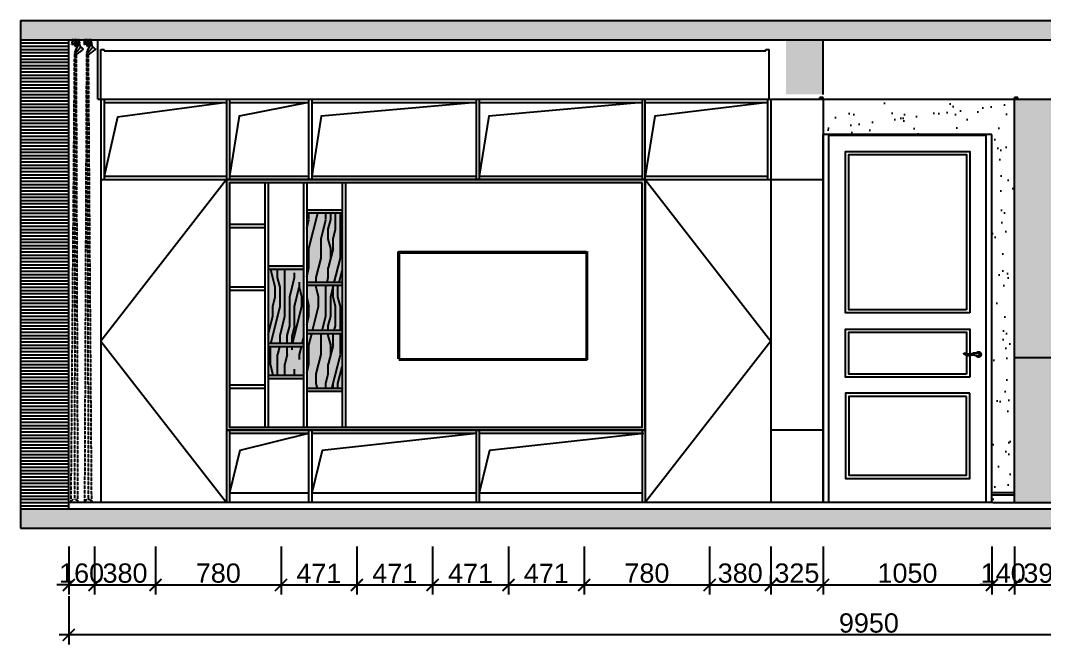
# Model space of a CAD drawing. Header units: millimetres. Extents: x 84840 to 206424, y -288515 to -124389.
# Drawn here: x 115807 to 122174, y -164344 to -160460 of the extents above; entities that cross this region are included whole.
import ezdxf

# ---------------------------------------------------------------- set-up
doc = ezdxf.new("R2010")
doc.units = ezdxf.units.MM
doc.header["$PDMODE"] = 3
doc.linetypes.add('DASH', pattern=[0.35, 0.25, -0.1])
doc.linetypes.add('DASHED2', pattern=[0.375, 0.25, -0.125])
for name, color, linetype in [('8', 8, 'Continuous'), ('C-造型线1(造型分割)', 4, 'Continuous'), ('EL-FURN', 1, 'Continuous'), ('HAT【填充】', 250, 'Continuous')]:
    doc.layers.add(name, color=color, linetype=linetype)
doc.styles.add('Arial', font='arial.ttf')
doc.dimstyles.new('1比60', dxfattribs={"dimscale": 60, "dimtxt": 2, "dimasz": 1.25, "dimexe": 1, "dimexo": 1, "dimgap": 0.2, "dimtad": 1, "dimdec": 0, "dimrnd": 0.005, "dimzin": 0, "dimdsep": 46, "dimtxsty": 'Arial', "dimblk": 'ARCHTICK', "dimcen": 0.125, "dimdle": 1, "dimclrd": 44, "dimclre": 44, "dimclrt": 50, "dimadec": 0, "dimazin": 0, "dimtfac": 1, "dimtdec": 0, "dimtix": 1, "dimtmove": 2, "dimatfit": 3, "dimldrblk": 'DOT', "dimfxl": 4, "dimfxlon": 1, "dimtvp": 1, "dimtolj": 1, "dimtzin": 0, "dimarcsym": 0})
pattern_1 = [(90, (0, 0), (-600, 4e-14), [120, -180, 60, -240]), (90, (-15, 420), (-600, 4e-14), [120, -480]), (90, (-45, 360), (-600, 4e-14), [60, -540]), (90, (-60, 30), (-600, 4e-14), [30, -420, 30, -120]), (90, (-90, 240), (-600, 4e-14), [120, -180, 30, -270]), (90, (-105, 90), (-600, 4e-14), [90, -510]), (90, (-120, 240), (-600, 4e-14), [180, -420]), (90, (-135, 60), (-600, 4e-14), [120, -480]), (90, (-150, 300), (-600, 4e-14), [300, -300]), (90, (-180, 120), (-600, 4e-14), [60, -180, 120, -240]), (90, (-195, 540), (-600, 4e-14), [120, -480]), (90, (-210, 420), (-600, 4e-14), [60, -540]), (90, (-225, 300), (-600, 4e-14), [60, -540]), (90, (-240, 1e-14), (-600, 4e-14), [120, -480]), (90, (-255, 300), (-600, 4e-14), [120, -480]), (90, (-285, 300), (-600, 4e-14), [120, -120, 120, -240]), (90, (-315, 180), (-600, 4e-14), [60, -300, 120, -120]), (90, (-330, 300), (-600, 4e-14), [180, -420]), (90, (-360, 300), (-600, 4e-14), [120, -480]), (90, (-375, 60), (-600, 4e-14), [180, -240, 60, -120]), (90, (-405, 60), (-600, 4e-14), [300, -300]), (90, (-420, 420), (-600, 4e-14), [60, -540]), (90, (-435, 240), (-600, 4e-14), [120, -480]), (90, (-450, 120), (-600, 4e-14), [60, -240, 60, -240]), (90, (-465, 60), (-600, 4e-14), [60, -180, 120, -240]), (90, (-480, 180), (-600, 4e-14), [60, -300, 60, -180]), (90, (-495, 300), (-600, 4e-14), [180, -420]), (90, (-525, 60), (-600, 4e-14), [120, -480]), (90, (-540, 360), (-600, 4e-14), [60, -540]), (90, (-555, 480), (-600, 4e-14), [60, -540]), (104.03624, (-45, 420), (2e-08, 600), [61.8, -2412.0633]), (104.03624, (-180, 480), (2e-08, 600), [61.8, -2412.0633]), (104.03624, (-540, 420), (2e-08, 600), [61.8, -2412.0633]), (104.03624, (-315, 240), (2e-08, 600), [61.8, -2412.0633]), (104.03624, (-405, 360), (2e-08, 600), [61.8, -2412.0633]), (104.03624, (-360, 420), (2e-08, 600), [61.8, -2412.0633]), (104.03624, (-465, 120), (2e-08, 600), [61.8, -2412.0633]), (104.03624, (-435, 360), (2e-08, 600), [61.8, -2412.0633]), (104.03624, (-210, 480), (2e-08, 600), [123.6, -2350.2633]), (104.03624, (-255, 420), (2e-08, 600), [123.6, -2350.2633]), (104.03624, (-285, 420), (2e-08, 600), [123.6, -2350.2633]), (255.96376, (-90, 240), (2e-08, -600), [61.8, -123.6, 61.8, -2226.6633]), (255.96376, (-180, 120), (2e-08, -600), [61.8, -2412.0633]), (255.96376, (-450, 120), (2e-08, -600), [123.6, -2350.2633]), (284.03624, (-15, 420), (-2e-08, -600), [61.8, -2412.0633]), (75.96376, (-15, 540), (-2e-08, 600), [61.8, -2412.0633]), (75.96376, (-225, 360), (-2e-08, 600), [61.8, -2412.0633]), (75.96376, (-330, 480), (-2e-08, 600), [61.8, -2412.0633]), (75.96376, (-375, 240), (-2e-08, 600), [61.8, -2412.0633]), (75.96376, (-450, 180), (-2e-08, 600), [61.8, -2412.0633]), (75.96376, (-480, 240), (-2e-08, 600), [61.8, -2412.0633]), (75.96376, (-375, 240), (-2e-08, 600), [61.8, -2412.0633]), (75.96376, (-465, 420), (-2e-08, 600), [247.2, -2226.6633]), (75.96376, (-60, 60), (-2e-08, 600), [247.2, -2226.6633]), (75.96376, (-105, 120), (-2e-08, 600), [247.2, -2226.6633]), (75.96376, (-135, 180), (-2e-08, 600), [61.8, -123.6, 123.6, -2164.8633]), (75.96376, (-180, 180), (-2e-08, 600), [123.6, -123.6, 123.6, -2103.0633]), (75.96376, (-240, 120), (-2e-08, 600), [247.2, -2226.6633]), (75.96376, (-285, 60), (-2e-08, 600), [247.2, -2226.6633]), (75.96376, (-315, 60), (-2e-08, 600), [247.2, -2226.6633]), (75.96376, (-495, 480), (-2e-08, 600), [61.8, -2412.0633]), (75.96377, (-555, 540), (-0.00012, 600), [123.6, -2350.2633]), (75.96377, (-525, 180), (-0.00012, 600), [123.6, -2350.2633]), (75.96376, (7e-15, 120), (-1e-05, 600), [247.2, -2226.6633]), (75.96376, (-420, 480), (-1e-05, 600), [185.4, -2288.4633]), (75.96376, (-375, 540), (-1e-05, 600), [370.8, -2103.0633])]

# ---------------------------------------------------------------- blocks, each defined once
blk = doc.blocks.new('A$C17123232')
at = {"color": 6, "linetype": 'DASHED2'}
for p, q in [((170.9, 1478.5), (171, 1479.1)), ((170.9, 1478), (170.9, 1478.5)), ((170.9, 812.4), (170.9, 1478)), ((171, 1479.1), (171.2, 1479.6)), ((171.2, 1479.6), (171.5, 1480.1)), ((171.5, 1480.1), (171.8, 1480.6)), ((171.8, 1480.6), (172.2, 1481)), ((172.2, 1481), (172.6, 1481.4)), ((172.6, 1481.4), (173.1, 1481.7)), ((173.1, 1481.7), (173.6, 1482)), ((173.6, 1482), (174.1, 1482.2)), ((174.1, 1482.2), (174.7, 1482.3)), ((174.7, 1482.3), (175.2, 1482.3)), ((175.2, 1482.3), (1344.6, 1482.3)), ((178.2, 815.4), (178.2, 1475)), ((178.2, 1475), (1341.6, 1475)), ((1341.6, 815.4), (1341.6, 1475)), ((1344.6, 1482.3), (1345.2, 1482.3)), ((1345.2, 1482.3), (1345.8, 1482.2)), ((1345.8, 1482.2), (1346.3, 1482)), ((1346.3, 1482), (1346.8, 1481.7)), ((1346.8, 1481.7), (1347.3, 1481.4)), ((1347.3, 1481.4), (1347.7, 1481)), ((1347.7, 1481), (1348.1, 1480.6)), ((1348.1, 1480.6), (1348.4, 1480.1)), ((1348.4, 1480.1), (1348.7, 1479.6)), ((1348.7, 1479.6), (1348.8, 1479.1)), ((1348.8, 1479.1), (1349, 1478.5)), ((1349, 1478.5), (1349, 1478)), ((1349, 808), (1349, 1478)), ((175.2, 808), (1349, 808)), ((178.2, 815.4), (1341.6, 815.4))]:
    blk.add_line(p, q, dxfattribs=at)
blk = doc.blocks.new('A$C370749DA')
blk.add_blockref('A$C17123232', (-170.9, -808))
blk = doc.blocks.new('_ArchTick')
at = {"color": 0, "linetype": 'ByBlock', "const_width": 0.15}
blk.add_lwpolyline([(-0.5, -0.5), (0.5, 0.5)], dxfattribs=at)
blk = doc.blocks.new('*D131')
at = {"color": 44, "lineweight": -2}
for p, q in [((116106.5, -163733.1), (116106.5, -164033.1)), ((116266.5, -163733.1), (116266.5, -164033.1)), ((116106.5, -163973.1), (116031.5, -163973.1)), ((116106.5, -163973.1), (116266.5, -163973.1)), ((116266.5, -163973.1), (116341.5, -163973.1))]:
    blk.add_line(p, q, dxfattribs=at)
at = {"layer": 'Defpoints', "color": 0}
for p in [(116106.5, -163460), (116266.5, -163460), (116266.5, -163973.1)]:
    blk.add_point(p, dxfattribs=at)
at = {"color": 44, "lineweight": -2, "xscale": 75, "yscale": 75, "zscale": 75}
blk.add_blockref('_ArchTick', (116106.5, -163973.1), dxfattribs=at)
at = {"color": 44, "lineweight": -2, "xscale": 75, "yscale": 75, "zscale": 75, "rotation": 180}
blk.add_blockref('_ArchTick', (116266.5, -163973.1), dxfattribs=at)
at = {"color": 50, "insert": (116186.5, -163899.8), "char_height": 120, "attachment_point": 5, "style": 'Arial'}
blk.add_mtext('\\A1;160', dxfattribs=at)
blk = doc.blocks.new('_Dot')
at = {"color": 0, "linetype": 'ByBlock', "lineweight": -2}
blk.add_line((-0.5, 0), (-1, 0), dxfattribs=at)
at = {"color": 0, "linetype": 'ByBlock', "const_width": 0.5}
blk.add_lwpolyline([(-0.25, 0, 1), (0.25, 0, 1)], format="xyb", close=True, dxfattribs=at)
blk = doc.blocks.new('*D132')
at = {"color": 44, "lineweight": -2}
for p, q in [((116266.5, -163733.1), (116266.5, -164033.1)), ((116646.5, -163733.1), (116646.5, -164033.1)), ((116206.5, -163973.1), (116706.5, -163973.1))]:
    blk.add_line(p, q, dxfattribs=at)
at = {"layer": 'Defpoints', "color": 0}
for p in [(116266.5, -163460), (116646.5, -163460), (116646.5, -163973.1)]:
    blk.add_point(p, dxfattribs=at)
at = {"color": 44, "lineweight": -2, "xscale": 75, "yscale": 75, "zscale": 75, "rotation": 180}
blk.add_blockref('_ArchTick', (116266.5, -163973.1), dxfattribs=at)
at = {"color": 44, "lineweight": -2, "xscale": 75, "yscale": 75, "zscale": 75}
blk.add_blockref('_ArchTick', (116646.5, -163973.1), dxfattribs=at)
at = {"color": 50, "insert": (116456.5, -163899.8), "char_height": 120, "attachment_point": 5, "style": 'Arial'}
blk.add_mtext('\\A1;380', dxfattribs=at)
blk = doc.blocks.new('*D133')
at = {"color": 44, "lineweight": -2}
for p, q in [((116646.5, -163733.1), (116646.5, -164033.1)), ((117426.5, -163733.1), (117426.5, -164033.1)), ((116586.5, -163973.1), (117486.5, -163973.1))]:
    blk.add_line(p, q, dxfattribs=at)
at = {"layer": 'Defpoints', "color": 0}
for p in [(116646.5, -163460), (117426.5, -163460), (117426.5, -163973.1)]:
    blk.add_point(p, dxfattribs=at)
at = {"color": 44, "lineweight": -2, "xscale": 75, "yscale": 75, "zscale": 75, "rotation": 180}
blk.add_blockref('_ArchTick', (116646.5, -163973.1), dxfattribs=at)
at = {"color": 44, "lineweight": -2, "xscale": 75, "yscale": 75, "zscale": 75}
blk.add_blockref('_ArchTick', (117426.5, -163973.1), dxfattribs=at)
at = {"color": 50, "insert": (117036.5, -163899.8), "char_height": 120, "attachment_point": 5, "style": 'Arial'}
blk.add_mtext('\\A1;780', dxfattribs=at)
blk = doc.blocks.new('*D134')
at = {"color": 44, "lineweight": -2}
for p, q in [((117426.5, -163733.1), (117426.5, -164033.1)), ((117897.8, -163733.1), (117897.8, -164033.1)), ((117366.5, -163973.1), (117957.8, -163973.1))]:
    blk.add_line(p, q, dxfattribs=at)
at = {"layer": 'Defpoints', "color": 0}
for p in [(117426.5, -163460), (117897.8, -163460), (117897.8, -163973.1)]:
    blk.add_point(p, dxfattribs=at)
at = {"color": 44, "lineweight": -2, "xscale": 75, "yscale": 75, "zscale": 75, "rotation": 180}
blk.add_blockref('_ArchTick', (117426.5, -163973.1), dxfattribs=at)
at = {"color": 44, "lineweight": -2, "xscale": 75, "yscale": 75, "zscale": 75}
blk.add_blockref('_ArchTick', (117897.8, -163973.1), dxfattribs=at)
at = {"color": 50, "insert": (117662.1, -163900.9), "char_height": 120, "attachment_point": 5, "style": 'Arial'}
blk.add_mtext('\\A1;471', dxfattribs=at)
blk = doc.blocks.new('*D135')
at = {"color": 44, "lineweight": -2}
for p, q in [((117897.8, -163733.1), (117897.8, -164033.1)), ((118369, -163733.1), (118369, -164033.1)), ((117837.8, -163973.1), (118429, -163973.1))]:
    blk.add_line(p, q, dxfattribs=at)
at = {"layer": 'Defpoints', "color": 0}
for p in [(117897.8, -163460), (118369, -163460), (118369, -163973.1)]:
    blk.add_point(p, dxfattribs=at)
at = {"color": 44, "lineweight": -2, "xscale": 75, "yscale": 75, "zscale": 75, "rotation": 180}
blk.add_blockref('_ArchTick', (117897.8, -163973.1), dxfattribs=at)
at = {"color": 44, "lineweight": -2, "xscale": 75, "yscale": 75, "zscale": 75}
blk.add_blockref('_ArchTick', (118369, -163973.1), dxfattribs=at)
at = {"color": 50, "insert": (118133.4, -163900.9), "char_height": 120, "attachment_point": 5, "style": 'Arial'}
blk.add_mtext('\\A1;471', dxfattribs=at)
blk = doc.blocks.new('*D136')
at = {"color": 44, "lineweight": -2}
for p, q in [((118369, -163733.1), (118369, -164033.1)), ((118840.3, -163733.1), (118840.3, -164033.1)), ((118309, -163973.1), (118900.3, -163973.1))]:
    blk.add_line(p, q, dxfattribs=at)
at = {"layer": 'Defpoints', "color": 0}
for p in [(118369, -163460), (118840.3, -163460), (118840.3, -163973.1)]:
    blk.add_point(p, dxfattribs=at)
at = {"color": 44, "lineweight": -2, "xscale": 75, "yscale": 75, "zscale": 75, "rotation": 180}
blk.add_blockref('_ArchTick', (118369, -163973.1), dxfattribs=at)
at = {"color": 44, "lineweight": -2, "xscale": 75, "yscale": 75, "zscale": 75}
blk.add_blockref('_ArchTick', (118840.3, -163973.1), dxfattribs=at)
at = {"color": 50, "insert": (118604.6, -163900.9), "char_height": 120, "attachment_point": 5, "style": 'Arial'}
blk.add_mtext('\\A1;471', dxfattribs=at)
blk = doc.blocks.new('*D137')
at = {"color": 44, "lineweight": -2}
for p, q in [((118840.3, -163733.1), (118840.3, -164033.1)), ((119311.5, -163733.1), (119311.5, -164033.1)), ((118780.3, -163973.1), (119371.5, -163973.1))]:
    blk.add_line(p, q, dxfattribs=at)
at = {"layer": 'Defpoints', "color": 0}
for p in [(118840.3, -163460), (119311.5, -163460), (119311.5, -163973.1)]:
    blk.add_point(p, dxfattribs=at)
at = {"color": 44, "lineweight": -2, "xscale": 75, "yscale": 75, "zscale": 75, "rotation": 180}
blk.add_blockref('_ArchTick', (118840.3, -163973.1), dxfattribs=at)
at = {"color": 44, "lineweight": -2, "xscale": 75, "yscale": 75, "zscale": 75}
blk.add_blockref('_ArchTick', (119311.5, -163973.1), dxfattribs=at)
at = {"color": 50, "insert": (119075.9, -163900.9), "char_height": 120, "attachment_point": 5, "style": 'Arial'}
blk.add_mtext('\\A1;471', dxfattribs=at)
blk = doc.blocks.new('*D138')
at = {"color": 44, "lineweight": -2}
for p, q in [((119311.5, -163733.1), (119311.5, -164033.1)), ((120091.5, -163733.1), (120091.5, -164033.1)), ((119251.5, -163973.1), (120151.5, -163973.1))]:
    blk.add_line(p, q, dxfattribs=at)
at = {"layer": 'Defpoints', "color": 0}
for p in [(119311.5, -163460), (120091.5, -163460), (120091.5, -163973.1)]:
    blk.add_point(p, dxfattribs=at)
at = {"color": 44, "lineweight": -2, "xscale": 75, "yscale": 75, "zscale": 75, "rotation": 180}
blk.add_blockref('_ArchTick', (119311.5, -163973.1), dxfattribs=at)
at = {"color": 44, "lineweight": -2, "xscale": 75, "yscale": 75, "zscale": 75}
blk.add_blockref('_ArchTick', (120091.5, -163973.1), dxfattribs=at)
at = {"color": 50, "insert": (119701.5, -163899.8), "char_height": 120, "attachment_point": 5, "style": 'Arial'}
blk.add_mtext('\\A1;780', dxfattribs=at)
blk = doc.blocks.new('*D139')
at = {"color": 44, "lineweight": -2}
for p, q in [((120091.5, -163733.1), (120091.5, -164033.1)), ((120471.5, -163733.1), (120471.5, -164033.1)), ((120031.5, -163973.1), (120531.5, -163973.1))]:
    blk.add_line(p, q, dxfattribs=at)
at = {"layer": 'Defpoints', "color": 0}
for p in [(120091.5, -163460), (120471.5, -163460), (120471.5, -163973.1)]:
    blk.add_point(p, dxfattribs=at)
at = {"color": 44, "lineweight": -2, "xscale": 75, "yscale": 75, "zscale": 75, "rotation": 180}
blk.add_blockref('_ArchTick', (120091.5, -163973.1), dxfattribs=at)
at = {"color": 44, "lineweight": -2, "xscale": 75, "yscale": 75, "zscale": 75}
blk.add_blockref('_ArchTick', (120471.5, -163973.1), dxfattribs=at)
at = {"color": 50, "insert": (120281.5, -163899.8), "char_height": 120, "attachment_point": 5, "style": 'Arial'}
blk.add_mtext('\\A1;380', dxfattribs=at)
blk = doc.blocks.new('*D140')
at = {"color": 44, "lineweight": -2}
for p, q in [((120796.5, -163733.1), (120796.5, -164033.1)), ((120471.5, -163973.1), (120471.5, -163913.1)), ((120411.5, -163973.1), (120856.5, -163973.1))]:
    blk.add_line(p, q, dxfattribs=at)
at = {"layer": 'Defpoints', "color": 0}
for p in [(120796.5, -163460), (120471.5, -163973.1), (120796.5, -163973.1)]:
    blk.add_point(p, dxfattribs=at)
at = {"color": 44, "lineweight": -2, "xscale": 75, "yscale": 75, "zscale": 75, "rotation": 180}
blk.add_blockref('_ArchTick', (120471.5, -163973.1), dxfattribs=at)
at = {"color": 44, "lineweight": -2, "xscale": 75, "yscale": 75, "zscale": 75}
blk.add_blockref('_ArchTick', (120796.5, -163973.1), dxfattribs=at)
at = {"color": 50, "insert": (120634, -163899.8), "char_height": 120, "attachment_point": 5, "style": 'Arial'}
blk.add_mtext('\\A1;325', dxfattribs=at)
blk = doc.blocks.new('*D141')
at = {"color": 44, "lineweight": -2}
for p, q in [((120796.5, -163733.1), (120796.5, -164033.1)), ((121846.5, -163733.1), (121846.5, -164033.1)), ((120736.5, -163973.1), (121906.5, -163973.1))]:
    blk.add_line(p, q, dxfattribs=at)
at = {"layer": 'Defpoints', "color": 0}
for p in [(120796.5, -163460), (121846.5, -163460), (121846.5, -163973.1)]:
    blk.add_point(p, dxfattribs=at)
at = {"color": 44, "lineweight": -2, "xscale": 75, "yscale": 75, "zscale": 75, "rotation": 180}
blk.add_blockref('_ArchTick', (120796.5, -163973.1), dxfattribs=at)
at = {"color": 44, "lineweight": -2, "xscale": 75, "yscale": 75, "zscale": 75}
blk.add_blockref('_ArchTick', (121846.5, -163973.1), dxfattribs=at)
at = {"color": 50, "insert": (121321.5, -163899.8), "char_height": 120, "attachment_point": 5, "style": 'Arial'}
blk.add_mtext('\\A1;1050', dxfattribs=at)
blk = doc.blocks.new('*D142')
at = {"color": 44, "lineweight": -2}
for p, q in [((121846.5, -163733.1), (121846.5, -164033.1)), ((121986.9, -163733.1), (121986.9, -164033.1)), ((121846.5, -163973.1), (121771.5, -163973.1)), ((121846.5, -163973.1), (121986.9, -163973.1)), ((121986.9, -163973.1), (122061.9, -163973.1))]:
    blk.add_line(p, q, dxfattribs=at)
at = {"layer": 'Defpoints', "color": 0}
for p in [(121846.5, -163460), (121986.9, -163460), (121986.9, -163973.1)]:
    blk.add_point(p, dxfattribs=at)
at = {"color": 44, "lineweight": -2, "xscale": 75, "yscale": 75, "zscale": 75}
blk.add_blockref('_ArchTick', (121846.5, -163973.1), dxfattribs=at)
at = {"color": 44, "lineweight": -2, "xscale": 75, "yscale": 75, "zscale": 75, "rotation": 180}
blk.add_blockref('_ArchTick', (121986.9, -163973.1), dxfattribs=at)
at = {"color": 50, "insert": (121916.7, -163899.8), "char_height": 120, "attachment_point": 5, "style": 'Arial'}
blk.add_mtext('\\A1;140', dxfattribs=at)
blk = doc.blocks.new('*D143')
at = {"color": 44, "lineweight": -2}
for p, q in [((121986.9, -163733.1), (121986.9, -164033.1)), ((122376.9, -163733.1), (122376.9, -164033.1)), ((121926.9, -163973.1), (122436.9, -163973.1))]:
    blk.add_line(p, q, dxfattribs=at)
at = {"layer": 'Defpoints', "color": 0}
for p in [(121986.9, -163460), (122376.9, -163460), (122376.9, -163973.1)]:
    blk.add_point(p, dxfattribs=at)
at = {"color": 44, "lineweight": -2, "xscale": 75, "yscale": 75, "zscale": 75, "rotation": 180}
blk.add_blockref('_ArchTick', (121986.9, -163973.1), dxfattribs=at)
at = {"color": 44, "lineweight": -2, "xscale": 75, "yscale": 75, "zscale": 75}
blk.add_blockref('_ArchTick', (122376.9, -163973.1), dxfattribs=at)
at = {"color": 50, "insert": (122181.9, -163899.8), "char_height": 120, "attachment_point": 5, "style": 'Arial'}
blk.add_mtext('\\A1;390', dxfattribs=at)
blk = doc.blocks.new('*D148')
at = {"color": 44, "lineweight": -2}
for p, q in [((116106.5, -164043.6), (116106.5, -164343.6)), ((126056.5, -164043.6), (126056.5, -164343.6)), ((126116.5, -164283.6), (116046.5, -164283.6))]:
    blk.add_line(p, q, dxfattribs=at)
at = {"layer": 'Defpoints', "color": 0}
for p in [(116106.5, -163973.1), (126056.5, -163973.1), (116106.5, -164283.6)]:
    blk.add_point(p, dxfattribs=at)
at = {"color": 44, "lineweight": -2, "xscale": 75, "yscale": 75, "zscale": 75, "rotation": 180}
blk.add_blockref('_ArchTick', (116106.5, -164283.6), dxfattribs=at)
at = {"color": 44, "lineweight": -2, "xscale": 75, "yscale": 75, "zscale": 75}
blk.add_blockref('_ArchTick', (126056.5, -164283.6), dxfattribs=at)
at = {"color": 50, "insert": (121081.5, -164210.3), "char_height": 120, "attachment_point": 5, "style": 'Arial'}
blk.add_mtext('\\A1;9950', dxfattribs=at)
blk = doc.blocks.new('*U393')
at = {"color": 16, "linetype": 'DASH'}
for p, q in [((-96.8, 0), (-53.4, 0)), ((-21.7, 0), (21.7, 0)), ((-98.8, -2), (-98.8, -6.9)), ((-98.8, -8.9), (-98.8, -21.1)), ((-98.8, -8.9), (-98.8, -21.1)), ((-98.8, -23.1), (-98.8, -28)), ((-86.4, -30), (-96.8, -30)), ((-88.4, -24.5), (-88.4, -9.4)), ((-88.4, -24.5), (-88.4, -9.4)), ((-86.4, -30), (-86.4, -25.9)), ((-63.8, -30), (-63.8, -25.9)), ((-63.8, -30), (-53.4, -30)), ((-62.8, -3), (-62.8, -5)), ((-61.8, -24.5), (-61.8, -9.4)), ((-61.8, -24.5), (-61.8, -9.4)), ((-51.4, -2), (-51.4, -6.9)), ((-51.4, -8.9), (-51.4, -21.1)), ((-51.4, -8.9), (-51.4, -21.1)), ((-51.4, -23.1), (-51.4, -28)), ((-23.7, -2), (-23.7, -6.9)), ((-23.7, -8.9), (-23.7, -21.1)), ((-23.7, -8.9), (-23.7, -21.1)), ((-23.7, -23.1), (-23.7, -28)), ((-11.3, -30), (-21.7, -30)), ((-13.3, -24.5), (-13.3, -9.4)), ((-13.3, -24.5), (-13.3, -9.4)), ((-11.3, -30), (-11.3, -25.9)), ((11.3, -30), (11.3, -25.9)), ((11.3, -30), (21.7, -30)), ((12.3, -3), (12.3, -5)), ((13.3, -24.5), (13.3, -9.4)), ((13.3, -24.5), (13.3, -9.4)), ((23.7, -2), (23.7, -6.9)), ((23.7, -8.9), (23.7, -21.1)), ((23.7, -8.9), (23.7, -21.1)), ((23.7, -23.1), (23.7, -28))]:
    blk.add_line(p, q, dxfattribs=at)
at = {"color": 16, "linetype": 'DASH', "elevation": 0}
for points in [[(-99.4, -2877.8), (-79.4, -92.1), (-125, -58.3), (-105.5, -45.6), (-97.8, -21.6), (-66.7, -78.7), (-54.8, -2878.4)], [(-13.7, -2877.8), (-4.3, -92.1), (-47.4, -58.3), (-30.4, -45.6), (-22.7, -21.6), (8.4, -78.7), (30.9, -2878.4)]]:
    blk.add_lwpolyline(points, dxfattribs=at)
for points in [[(-105.5, -45.6), (-74.7, -82.9, -0.2087), (-71.1, -90.9), (-78, -2854.5)], [(-30.4, -45.6), (0.4, -82.9, -0.2087), (4, -90.9), (7.7, -2854.5)]]:
    blk.add_lwpolyline(points, format="xyb", dxfattribs=at)
at = {"color": 16, "linetype": 'DASH'}
for points in [[(-62.8, -3), (-87.4, -3), (-87.4, -5, -0.289705), (-89.6, -3), (-93.8, -3, 0.414214), (-95.8, -5), (-95.8, -25, 0.414214), (-93.8, -27), (-89.5, -27)], [(-86.4, -25.9, 0.598888), (-87.9, -25.7), (-88.7, -27), (-93.8, -27, -0.414214), (-95.8, -25), (-95.8, -5, -0.414214), (-93.8, -3), (-89.6, -3)], [(-94.4, -9.4, -0.665901), (-88.4, -9.4)], [(-63.8, -25.9, -0.598888), (-62.3, -25.7), (-61.5, -27), (-56.4, -27, 0.414214), (-54.4, -25), (-54.4, -5, 0.414214), (-56.4, -3), (-60.6, -3)], [(-55.8, -9.4, 0.665901), (-61.8, -9.4)], [(12.3, -3), (-12.3, -3), (-12.3, -5, -0.289705), (-14.5, -3), (-18.7, -3, 0.414214), (-20.7, -5), (-20.7, -25, 0.414214), (-18.7, -27), (-14.4, -27)], [(-11.3, -25.9, 0.598888), (-12.8, -25.7), (-13.6, -27), (-18.7, -27, -0.414214), (-20.7, -25), (-20.7, -5, -0.414214), (-18.7, -3), (-14.5, -3)], [(-19.3, -9.4, -0.665901), (-13.3, -9.4)], [(11.3, -25.9, -0.598888), (12.8, -25.7), (13.6, -27), (18.7, -27, 0.414214), (20.7, -25), (20.7, -5, 0.414214), (18.7, -3), (14.5, -3)], [(19.3, -9.4, 0.665901), (13.3, -9.4)]]:
    blk.add_lwpolyline(points, format="xyb", dxfattribs=at)
for points in [[(-94.4, -9.4), (-94.4, -24.5)], [(-79.3, -15.9), (-79.3, -25.6)], [(-77.5, -4.1), (-77.5, -17.3)], [(-76.9, -26.3), (-76.9, -30)], [(-76.6, -30.4), (-76.3, -30.4)], [(-73.7, -3), (-76.5, -3)], [(-76.5, -18.4), (-73.7, -18.4)], [(-76.3, -29.9), (-76.3, -38.2)], [(-74.8, -28.6), (-75.4, -28.6)], [(-74.8, -39.1), (-75.4, -39.1)], [(-73.9, -38.2), (-73.9, -29.5)], [(-73.9, -30.4), (-73.6, -30.4)], [(-73.3, -30), (-73.3, -26.3)], [(-72.7, -17.3), (-72.7, -4.1)], [(-70.9, -25.6), (-70.9, -25.6), (-70.9, -15.9)], [(-55.8, -9.4), (-55.8, -24.5)], [(-19.3, -9.4), (-19.3, -24.5)], [(-4.2, -15.9), (-4.2, -25.6)], [(-2.4, -4.1), (-2.4, -17.3)], [(-1.8, -26.3), (-1.8, -30)], [(-1.5, -30.4), (-1.2, -30.4)], [(1.4, -3), (-1.4, -3)], [(-1.4, -18.4), (1.4, -18.4)], [(-1.2, -29.9), (-1.2, -38.2)], [(0.3, -28.6), (-0.3, -28.6)], [(0.3, -39.1), (-0.3, -39.1)], [(1.2, -38.2), (1.2, -29.5)], [(1.2, -30.4), (1.5, -30.4)], [(1.8, -30), (1.8, -26.3)], [(2.4, -17.3), (2.4, -4.1)], [(4.2, -25.6), (4.2, -25.6), (4.2, -15.9)], [(19.3, -9.4), (19.3, -24.5)]]:
    blk.add_lwpolyline(points, dxfattribs=at)
at = {"color": 16, "linetype": 'DASH', "elevation": 0}
for points in [[(-85.9, -38.1, -0.594748), (-70.9, -34.9), (-68.9, -38.8), (-70.6, -39.7), (-72.5, -36.1, 0.711964), (-84.2, -41.1), (-72.9, -63.6), (-74.7, -64.5), (-86, -42.7, -0.13588)], [(-10.8, -38.1, -0.594748), (4.2, -34.9), (6.2, -38.8), (4.4, -39.7), (2.5, -36.1, 0.711964), (-9.1, -41.1), (2.2, -63.6), (0.3, -64.5), (-10.9, -42.7, -0.13588)]]:
    blk.add_lwpolyline(points, format="xyb", close=True, dxfattribs=at)
at = {"color": 16, "linetype": 'DASH'}
for centre, radius, start, end in [((-96.8, -2), 2, 90, 180), ((-53.4, -2), 2, 0, 90), ((-21.7, -2), 2, 90, 180), ((21.7, -2), 2, 0, 90), ((-98.8, -7.9), 0.999, 270, 90), ((-98.8, -22.1), 0.999, 270, 90), ((-96.8, -28), 2, 180, 270), ((-91.4, -23.2), 3.25, 202.68067, 337.31947), ((-80.5, -25.2), 0.757, 118.85857, 287.89874), ((-78.9, -28.2), 4.15, 95.31431, 117.56239), ((-78.9, -28.2), 2.65, 98.33909, 119.93841), ((-77.5, -12.4), 1.82, 88.72135, 165.1682), ((-83.8, -14), 4.89, 336.00328, 23.99672), ((-75.1, -14.5), 11.9, 249.26728, 290.73272), ((-76.5, -4), 0.996, 89.99471, 188.25857), ((-76.5, -17.4), 0.996, 171.74143, 270.00529), ((-76, -29.7), 0.921, 195.92686, 230.52688), ((-75.2, -29.7), 1.12, 102.4955, 189.35089), ((-75.2, -38), 1.12, 170.64911, 257.5045), ((-75, -29.7), 1.12, 9.35089, 77.5045), ((-75, -38), 1.12, 282.4955, 350.64911), ((-73.7, -4), 0.996, 351.74143, 90.00529), ((-73.7, -17.4), 0.996, 269.99471, 8.25857), ((-74.2, -29.7), 0.921, 309.47312, 344.07314), ((-72.6, -12.4), 1.82, 14.8318, 91.27865), ((-72.6, -12.4), 1.82, 14.8318, 91.27865), ((-66.4, -14), 4.89, 156.00328, 203.99672), ((-71.3, -28.2), 4.15, 62.43761, 84.68569), ((-71.3, -28.2), 2.65, 60.06159, 81.66091), ((-69.7, -25.2), 0.757, 252.10126, 61.14143), ((-63.3, -2.3), 2.77, 280.15323, 344.77941), ((-58.8, -23.2), 3.25, 202.68053, 337.31933), ((-53.4, -28), 2, 270, 0), ((-51.4, -7.9), 0.999, 90, 270), ((-51.4, -22.1), 0.999, 90, 270), ((-23.7, -7.9), 0.999, 270, 90), ((-23.7, -22.1), 0.999, 270, 90), ((-21.7, -28), 2, 180, 270), ((-16.3, -23.2), 3.25, 202.68067, 337.31947), ((-5.4, -25.2), 0.757, 118.85857, 287.89874), ((-3.8, -28.2), 4.15, 95.31431, 117.56239), ((-3.8, -28.2), 2.65, 98.33909, 119.93841), ((-2.4, -12.4), 1.82, 88.72135, 165.1682), ((-8.7, -14), 4.89, 336.00328, 23.99672), ((0, -14.5), 11.9, 249.26728, 290.73272), ((-1.4, -4), 0.996, 89.99471, 188.25857), ((-1.4, -17.4), 0.996, 171.74143, 270.00529), ((-0.9, -29.7), 0.921, 195.92686, 230.52688), ((-0.1, -29.7), 1.12, 102.4955, 189.35089), ((-0.1, -38), 1.12, 170.64911, 257.5045), ((0.1, -29.7), 1.12, 9.35089, 77.5045), ((0.1, -38), 1.12, 282.4955, 350.64911), ((1.4, -4), 0.996, 351.74143, 90.00529), ((1.4, -17.4), 0.996, 269.99471, 8.25857), ((0.9, -29.7), 0.921, 309.47312, 344.07314), ((2.4, -12.4), 1.82, 14.8318, 91.27865), ((2.4, -12.4), 1.82, 14.8318, 91.27865), ((8.7, -14), 4.89, 156.00328, 203.99672), ((3.8, -28.2), 4.15, 62.43761, 84.68569), ((3.8, -28.2), 2.65, 60.06159, 81.66091), ((5.4, -25.2), 0.757, 252.10126, 61.14143), ((11.8, -2.3), 2.77, 280.15323, 344.77941), ((16.3, -23.2), 3.25, 202.68053, 337.31933), ((21.7, -28), 2, 270, 0), ((23.7, -7.9), 0.999, 90, 270), ((23.7, -22.1), 0.999, 90, 270), ((-77.1, -2881.5), 22.3, 4.3245, 176.0549), ((8.6, -2881.5), 22.3, 4.3245, 176.0549)]:
    blk.add_arc(centre, radius, start, end, dxfattribs=at)
blk = doc.blocks.new('A$C30CB58BB')
at = {"color": 250}
for points in [[(16.5, 23.7, -0.128318), (56.4, 20.7, 0.197658), (103.5, 23.6, -1.431208)], [(16.5, 23.7, -0.178475), (62.4, 11.1, 0.172435), (77.2, 6.8, 0.190063), (107.2, 20.7, 0.570587), (103.5, 23.6, 0.005811)], [(16.5, 8.7, 0.073828), (45.1, 12, -0.169418), (63, 10.7, -2.856058)]]:
    blk.add_lwpolyline(points, format="xyb", dxfattribs=at)
for radius, start, end in [(16.5, 32.19787, 335.4599), (7.5, 90, 270)]:
    blk.add_arc((16.5, 16.2), radius, start, end, dxfattribs=at)
blk = doc.blocks.new('m1')
at = {"color": 4}
for p, q in [((134529.4, -162821.1), (133479.4, -162821.1)), ((133479.4, -165111.1), (133479.4, -162821.1)), ((133514.4, -162821.1), (133514.4, -165111.1)), ((134494.4, -165111.1), (134494.4, -162821.1)), ((134529.4, -165111.1), (134529.4, -162821.1))]:
    blk.add_line(p, q, dxfattribs=at)
at = {"color": 250}
blk.add_line((134494.4, -162826.1), (133514.4, -162826.1), dxfattribs=at)
at = {"color": 4}
for points in [[(134391.9, -163931.1), (133619.4, -163931.1), (133619.4, -162926.1), (134391.9, -162926.1)], [(134391.9, -164331.1), (133619.4, -164331.1), (133619.4, -164031.1), (134391.9, -164031.1)], [(134391.9, -164431.1), (133619.4, -164431.1), (133619.4, -164961.1), (134391.9, -164961.1)]]:
    blk.add_lwpolyline(points, close=True, dxfattribs=at)
at = {"color": 250}
for points in [[(134371.9, -163911.1), (133639.4, -163911.1), (133639.4, -162946.1), (134371.9, -162946.1)], [(134371.9, -164311.1), (133639.4, -164311.1), (133639.4, -164051.1), (134371.9, -164051.1)], [(134371.9, -164451.1), (133639.4, -164451.1), (133639.4, -164941.1), (134371.9, -164941.1)]]:
    blk.add_lwpolyline(points, close=True, dxfattribs=at)
at = {"layer": 'C-造型线1(造型分割)', "extrusion": (0, 0, -1), "zscale": -1}
blk.add_blockref('A$C30CB58BB', (-134462.1, -164205.8), dxfattribs=at)

msp = doc.modelspace()

# ---------------------------------------------------------------- hatches: boundary and pattern name
h = msp.add_hatch(color=8)
h.paths.add_polyline_path([(126346.5, -160580), (126346.5, -160460), (115806.5, -160460), (115806.5, -160580)])
h.paths.add_polyline_path([(115806.5, -163500), (115806.5, -163620), (126346.5, -163620), (126346.5, -163500)])
msp.add_hatch(color=8).paths.add_polyline_path([(120796.5, -160580), (120566.5, -160580), (120566.5, -160920), (120796.5, -160920)])
h = msp.add_hatch()
h.set_pattern_fill('FB木纹中SC300', color=250, scale=150, angle=90, style=0, pattern_type=2)
h.set_pattern_definition(pattern_1)
h.paths.add_polyline_path([(117086.5, -161450), (117086.5, -163010), (119691.5, -163010), (119691.5, -161450)])
h.paths.add_polyline_path([(119671.5, -161470), (119671.5, -162990), (117106.5, -162990), (117106.5, -161470)], flags=16)
h.paths.add_polyline_path([(119333, -161902.3), (119333, -161901.7), (119332.9, -161901.1), (119332.7, -161900.6), (119332.4, -161900.1), (119332.1, -161899.6), (119331.8, -161899.2), (119331.3, -161898.8), (119330.9, -161898.5), (119330.3, -161898.2), (119329.8, -161898.1), (119329.2, -161897.9), (119328.7, -161897.9), (118159.3, -161897.9), (118158.7, -161897.9), (118158.2, -161898.1), (118157.6, -161898.2), (118157.1, -161898.5), (118156.6, -161898.8), (118156.2, -161899.2), (118155.8, -161899.6), (118155.5, -161900.1), (118155.3, -161900.6), (118155.1, -161901.1), (118154.9, -161901.9), (118154.9, -161902.3), (118155.1, -161899.1), (118158.6, -161897.9), (119331, -161897.9), (119333, -161901)], flags=0)
h.paths.add_polyline_path([(117806.5, -162770), (117586.5, -162770), (117586.5, -161640), (117806.5, -161640)], flags=0)
h.paths.add_polyline_path([(117566.5, -162690), (117346.5, -162690), (117346.5, -161990), (117566.5, -161990)], flags=0)
h.paths.add_polyline_path([(122376.9, -160950), (121986.9, -160950), (121986.9, -162560), (122376.9, -162560)])
h.paths.add_polyline_path([(121986.9, -162560), (121986.9, -163460), (122376.9, -163460), (122376.9, -162560)])
h.paths.add_polyline_path([(124056.5, -161750), (124056.5, -161790), (125596.5, -161790), (125596.5, -161750)])
h.paths.add_polyline_path([(124056.5, -161350), (124056.5, -161390), (125596.5, -161390), (125596.5, -161350)])
h.paths.add_polyline_path([(124056.5, -160950), (124056.5, -160990), (125596.5, -160990), (125596.5, -160950)])
h.paths.add_polyline_path([(124112.6, -161048.8), (124112.6, -160891.3), (124234.3, -160891.3), (124234.3, -161048.8)], flags=9)
h = msp.add_hatch()
h.set_pattern_fill('AR-SAND', color=250, scale=4, style=0)
h.paths.add_polyline_path([(121846.5, -161170), (121846.5, -163460), (121851.5, -163460), (121986.9, -163460), (121986.9, -160950), (121851.5, -160950), (120796.5, -160950), (120796.5, -161170)])
h = msp.add_hatch()
h.set_pattern_fill('FB木纹中SC300', color=250, scale=150, angle=90, style=0, pattern_type=2)
h.set_pattern_definition(pattern_1)
h.paths.add_polyline_path([(117806.5, -161660), (117586.5, -161660), (117586.5, -162090), (117806.5, -162090)])
h.paths.add_polyline_path([(117806.5, -162110), (117586.5, -162110), (117586.5, -162390), (117806.5, -162390)])
h.paths.add_polyline_path([(117806.5, -162410), (117586.5, -162410), (117586.5, -162750), (117806.5, -162750)])
h.paths.add_polyline_path([(117566.5, -162490), (117346.5, -162490), (117346.5, -162670), (117566.5, -162670)])
h.paths.add_polyline_path([(117566.5, -162010), (117346.5, -162010), (117346.5, -162470), (117566.5, -162470)])
at = {"layer": 'HAT【填充】'}
h = msp.add_hatch(dxfattribs=at)
h.set_pattern_fill('_USER', color=256, scale=20, style=0, pattern_type=0)
h.set_pattern_definition([(0, (0, 0), (0, 20), [])])
h.paths.add_polyline_path([(116106.5, -160580), (115806.5, -160580), (115806.5, -163500), (116106.5, -163500)])

# ---------------------------------------------------------------- linework, layer by layer
for p, q in [((115806.5, -160460), (126346.5, -160460)), ((115806.5, -160460), (115806.5, -163620)), ((115806.5, -160580), (126346.5, -160580)), ((116106.5, -163500), (116106.5, -160580)), ((120796.5, -160920), (120796.5, -160580)), ((115806.5, -163500), (126346.5, -163500)), ((115806.5, -163620), (126346.5, -163620))]:
    msp.add_line(p, q)
at = {"color": 4}
for p, q in [((116286.5, -160950), (116286.5, -160580)), ((116306.5, -160950), (116306.5, -160640)), ((116306.5, -160640), (116326.5, -160640)), ((116326.5, -160650), (116326.5, -160640)), ((120441.5, -160650), (120441.5, -160640)), ((120441.5, -160640), (120461.5, -160640)), ((120461.5, -160950), (120461.5, -160640)), ((116326.5, -160650), (120441.5, -160650)), ((116286.5, -160950), (125606.5, -160950)), ((116306.5, -160950), (116306.5, -163460)), ((120471.5, -160950), (120471.5, -163460)), ((120796.5, -160940), (120776.5, -160940)), ((120776.5, -160950), (120776.5, -160940)), ((120796.5, -160950), (120796.5, -160940)), ((120796.5, -160950), (120796.5, -163460)), ((122006.9, -160940), (121986.9, -160940)), ((121986.9, -160950), (121986.9, -160940)), ((121986.9, -163460), (121986.9, -160950)), ((122006.9, -160950), (122006.9, -160940)), ((116306.5, -161450), (120796.5, -161450)), ((117326.5, -161470), (117326.5, -162990)), ((117346.5, -161470), (117346.5, -162990)), ((117566.5, -161470), (117566.5, -162990)), ((117586.5, -161470), (117586.5, -162990)), ((117806.5, -161470), (117806.5, -162990)), ((117826.5, -161470), (117826.5, -162990)), ((119691.5, -161450), (119691.5, -163460)), ((117806.5, -161640), (117586.5, -161640)), ((117806.5, -161660), (117586.5, -161660)), ((117326.5, -161730), (117106.5, -161730)), ((117326.5, -161750), (117106.5, -161750)), ((117566.5, -161990), (117346.5, -161990)), ((117566.5, -162010), (117346.5, -162010)), ((117806.5, -162090), (117586.5, -162090)), ((117326.5, -162120), (117106.5, -162120)), ((117326.5, -162140), (117106.5, -162140)), ((117806.5, -162110), (117586.5, -162110)), ((117806.5, -162390), (117586.5, -162390)), ((117806.5, -162410), (117586.5, -162410)), ((117566.5, -162470), (117346.5, -162470)), ((117566.5, -162490), (117346.5, -162490)), ((122376.9, -162560), (121986.9, -162560)), ((117566.5, -162670), (117346.5, -162670)), ((117326.5, -162730), (117106.5, -162730)), ((117566.5, -162690), (117346.5, -162690)), ((117326.5, -162750), (117106.5, -162750)), ((117806.5, -162750), (117586.5, -162750)), ((117806.5, -162770), (117586.5, -162770)), ((119691.5, -163010), (117086.5, -163010)), ((120796.5, -163010), (120471.5, -163010)), ((121986.9, -163400), (121846.5, -163400))]:
    msp.add_line(p, q, dxfattribs=at)
at = {"color": 3}
for p, q in [((116326.5, -160950), (116326.5, -161450)), ((117086.5, -160950), (117086.5, -163460)), ((117106.5, -160950), (117106.5, -161450)), ((117597.5, -160950), (117597.5, -161450)), ((117617.5, -160950), (117617.5, -161450)), ((118639.5, -160950), (118639.5, -161450)), ((118659.5, -160950), (118659.5, -161450)), ((119671.5, -160950), (119671.5, -161450)), ((119691.5, -161450), (119691.5, -160950)), ((120451.5, -160950), (120451.5, -161450)), ((116326.5, -160970), (117086.5, -160970)), ((117106.5, -160970), (117597.5, -160970)), ((117617.5, -160970), (118639.5, -160970)), ((118659.5, -160970), (119671.5, -160970)), ((119691.5, -160970), (120451.5, -160970)), ((116326.5, -161430), (117086.5, -161430)), ((117106.5, -161430), (117597.5, -161430)), ((117617.5, -161430), (118639.5, -161430)), ((118659.5, -161430), (119671.5, -161430)), ((119691.5, -161430), (120451.5, -161430)), ((117106.5, -163010), (117106.5, -163460)), ((117597.5, -163030), (117106.5, -163030)), ((117597.5, -163010), (117597.5, -163460)), ((117617.5, -163010), (117617.5, -163460)), ((118639.5, -163030), (117617.5, -163030)), ((118639.5, -163010), (118639.5, -163460)), ((118659.5, -163010), (118659.5, -163460)), ((119671.5, -163030), (118659.5, -163030)), ((119671.5, -163010), (119671.5, -163460)), ((117106.5, -163400), (117597.5, -163400)), ((117617.5, -163400), (118639.5, -163400)), ((118659.5, -163400), (119671.5, -163400))]:
    msp.add_line(p, q, dxfattribs=at)
at = {"color": 8}
msp.add_line((121986.9, -163415), (121846.5, -163415), dxfattribs=at)
at = {"color": 250}
for q in [(116106.5, -163460), (126056.5, -163460)]:
    msp.add_line((121851.5, -163460), q, dxfattribs=at)
at = {"color": 4}
for points in [[(119691.5, -161450), (117086.5, -161450), (117086.5, -163010), (119691.5, -163010)], [(119671.5, -161470), (117106.5, -161470), (117106.5, -162990), (119671.5, -162990)]]:
    msp.add_lwpolyline(points, close=True, dxfattribs=at)
at = {"layer": '8'}
for points in [[(117086.5, -160970), (116408.9, -161062.8), (116326.5, -161430)], [(117597.5, -160970), (117166, -161055.6), (117106.5, -161430)], [(118639.5, -160970), (117677, -161055.6), (117617.5, -161430)], [(119671.5, -160970), (118719, -161055.6), (118659.5, -161430)], [(120451.5, -160970), (119751, -161055.6), (119691.5, -161430)], [(117086.5, -161450), (116306.5, -162455), (117086.5, -163460)], [(119691.5, -161450), (120471.5, -162455), (119691.5, -163460)], [(117597.5, -163030), (117170.4, -163135.7), (117106.5, -163400)], [(118639.5, -163030), (117681.4, -163135.7), (117617.5, -163400)], [(119681.5, -163030), (118723.4, -163135.7), (118659.5, -163400)]]:
    msp.add_lwpolyline(points, dxfattribs=at)

# ---------------------------------------------------------------- block references
at = {"color": 4}
msp.add_blockref('m1', (-12682.9, 1651), dxfattribs=at)
at = {"layer": 'C-造型线1(造型分割)'}
msp.add_blockref('A$C370749DA', (118154.9, -162572.2), dxfattribs=at)
at = {"layer": 'EL-FURN', "color": 8, "linetype": 'Continuous', "ltscale": 0.005, "xscale": -1}
msp.add_blockref('*U393', (116150.1, -160580), dxfattribs=at)

# ---------------------------------------------------------------- dimensions: what is measured, and where the dimension line sits
at = {"color": 4}
for base, p1, p2, picture, middle in [((116266.5, -163973.1), (116106.5, -163460), (116266.5, -163460), '*D131', (116186.5, -163899.8)), ((116646.5, -163973.1), (116266.5, -163460), (116646.5, -163460), '*D132', (116456.5, -163899.8)), ((117426.5, -163973.1), (116646.5, -163460), (117426.5, -163460), '*D133', (117036.5, -163899.8)), ((117897.8, -163973.1), (117426.5, -163460), (117897.8, -163460), '*D134', (117662.1, -163900.9)), ((118369, -163973.1), (117897.8, -163460), (118369, -163460), '*D135', (118133.4, -163900.9)), ((118840.3, -163973.1), (118369, -163460), (118840.3, -163460), '*D136', (118604.6, -163900.9)), ((119311.5, -163973.1), (118840.3, -163460), (119311.5, -163460), '*D137', (119075.9, -163900.9)), ((120091.5, -163973.1), (119311.5, -163460), (120091.5, -163460), '*D138', (119701.5, -163899.8)), ((120471.5, -163973.1), (120091.5, -163460), (120471.5, -163460), '*D139', (120281.5, -163899.8)), ((120796.5, -163973.1), (120471.5, -163973.1), (120796.5, -163460), '*D140', (120634, -163899.8)), ((121846.5, -163973.1), (120796.5, -163460), (121846.5, -163460), '*D141', (121321.5, -163899.8)), ((121986.9, -163973.1), (121846.5, -163460), (121986.9, -163460), '*D142', (121916.7, -163899.8)), ((122376.9, -163973.1), (121986.9, -163460), (122376.9, -163460), '*D143', (122181.9, -163899.8)), ((116106.5, -164283.6), (126056.5, -163973.1), (116106.5, -163973.1), '*D148', (121081.5, -164210.3))]:
    dim = msp.add_linear_dim(base=base, p1=p1, p2=p2, dimstyle='1比60', dxfattribs=at)
    dim.commit()
    dim.dimension.update_dxf_attribs({"geometry": picture, "text_midpoint": middle})

doc.saveas('drawing.dxf')
